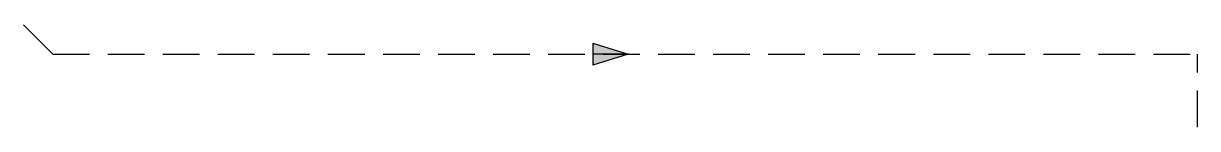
# Model space of a CAD drawing. Header units: millimetres. Extents: x 121.2 to 201.2, y 189.3 to 196.3.
import ezdxf

# ---------------------------------------------------------------- set-up
doc = ezdxf.new("R2010")
doc.units = ezdxf.units.MM
doc.header["$LTSCALE"] = 10
doc.linetypes.add('HIDDEN', pattern=[0.375, 0.25, -0.125])

msp = doc.modelspace()

# ---------------------------------------------------------------- hatches: boundary and pattern name
msp.add_hatch(color=0).paths.add_polyline_path([(160.05, 193.5), (162.45, 194.25), (160.05, 195)])

# ---------------------------------------------------------------- linework, layer by layer
at = {"color": 0}
for p, q in [((121.25, 196.25), (123.25, 194.25)), ((160.05, 195), (160.05, 193.5)), ((160.05, 195), (162.45, 194.25)), ((162.45, 194.25), (160.05, 193.5))]:
    msp.add_line(p, q, dxfattribs=at)
at = {"color": 0, "linetype": 'HIDDEN'}
for p in [(123.25, 194.25), (201.25, 189.25)]:
    msp.add_line(p, (201.25, 194.25), dxfattribs=at)
at = {"color": 7}
msp.add_line((162.45, 194.25), (160.05, 194.25), dxfattribs=at)

doc.saveas('drawing.dxf')
